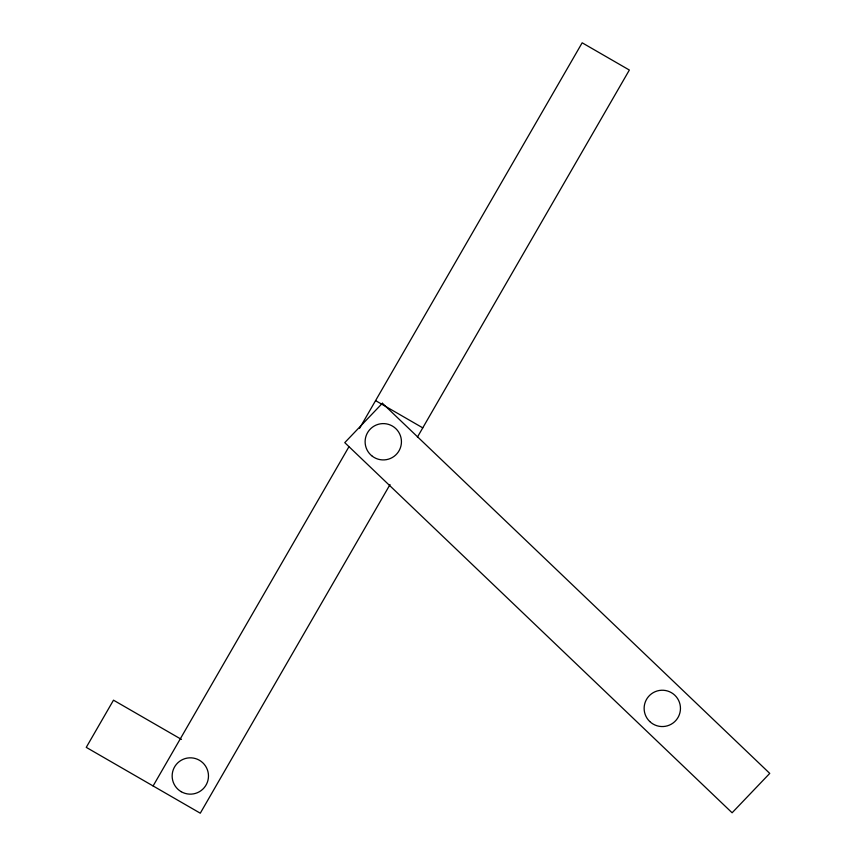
<?xml version="1.0" encoding="UTF-8"?>
<svg xmlns="http://www.w3.org/2000/svg" width="856" height="856" viewBox="0 0 856 856"><rect width="100%" height="100%" fill="white"/><g stroke="black" fill="none" stroke-linecap="round" stroke-linejoin="round"><path stroke-width="1.28" d="M153.106 785.958L348.852 446.907M359.541 428.385L582.166 42.8L629.353 70.042L417.418 437.116M390.026 484.56L200.283 813.2L86.253 747.363L113.495 700.176L181.461 739.413M375.581 400.619L422.768 427.861M382.407 403.251L344.765 442.638L732.105 812.783L769.747 773.396L382.407 403.251M649.747 721.522A18.158 18.158 0 0 0 679.942 712.695A18.158 18.158 0 0 0 657.194 690.963A18.158 18.158 0 0 0 649.747 721.522M372.339 456.259A18.158 18.158 0 0 0 401.304 443.986A18.158 18.158 0 0 0 376.201 425.036A18.158 18.158 0 0 0 372.339 456.259M181.237 791.714A18.158 18.158 0 0 0 208.479 775.985A18.158 18.158 0 0 0 181.237 760.256A18.158 18.158 0 0 0 181.237 791.714"/></g></svg>
